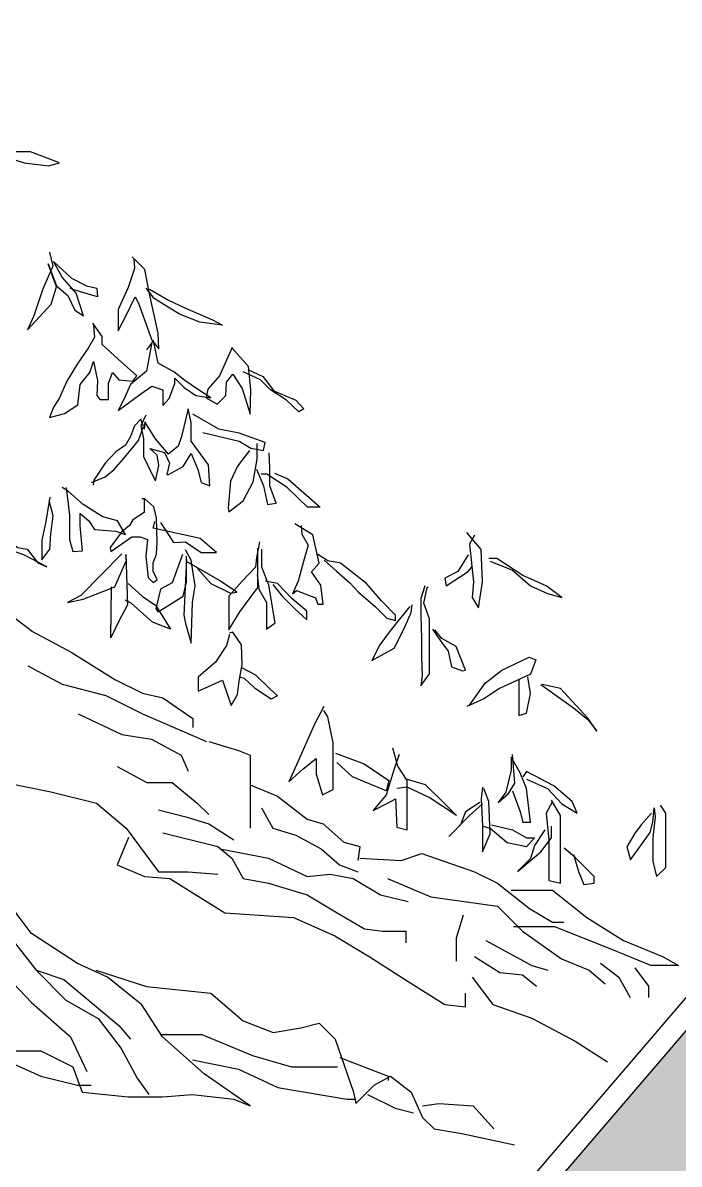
# Model space of a CAD drawing. Header units: millimetres. Extents: x 484 to 2344, y 288 to 1028.
# Drawn here: x 1658.6 to 1811.4, y 491.3 to 756.8 of the extents above; entities that cross this region are included whole.
import ezdxf

# ---------------------------------------------------------------- set-up
doc = ezdxf.new("R2010")
doc.units = ezdxf.units.MM
for name, color, linetype in [('3', 3, 'Continuous'), ('4', 4, 'Continuous'), ('7', 7, 'Continuous'), ('BH', 3, 'Continuous')]:
    doc.layers.add(name, color=color, linetype=linetype)

# ---------------------------------------------------------------- blocks, each defined once
blk = doc.blocks.new('A$C79322C36')
at = {"layer": 'BH'}
h = blk.add_hatch(dxfattribs=at)
h.set_pattern_fill('ESCHER', color=256, scale=50, style=0)
h.set_pattern_definition([(59.99999999999999, (-630.7850322477962, -2196.590799703481), (-59.99999997655987, -1.353315237651032e-08), [55.00000000000001, -5]), (180, (-630.7850322477962, -2196.590799703481), (29.99999999999999, -51.9615242), [55.00000000000001, -5]), (300.0000000000001, (-630.7850322477962, -2196.590799703481), (59.99999997655987, -1.353315237651032e-08), [55.00000000000001, -5]), (59.99999999999999, (-625.7850322477962, -2196.590799703481), (-59.99999997655987, -1.353315237651032e-08), [10, -50]), (300.0000000000001, (-625.7850322477962, -2196.590799703481), (59.99999997655987, -1.353315237651032e-08), [10, -50]), (59.99999999999999, (-633.2850322477962, -2192.26067270348), (-59.99999997655987, -1.353315237651032e-08), [10, -50]), (180, (-633.2850322477962, -2192.26067270348), (29.99999999999999, -51.9615242), [10, -50]), (300.0000000000001, (-633.2850322477962, -2200.920926703481), (59.99999997655987, -1.353315237651032e-08), [10, -50]), (180, (-633.2850322477962, -2200.920926703481), (29.99999999999999, -51.9615242), [10, -50]), (59.99999999999999, (-650.7850322477962, -2196.590799703481), (-59.99999997655987, -1.353315237651032e-08), [10, -50]), (300.0000000000001, (-650.7850322477962, -2196.590799703481), (59.99999997655987, -1.353315237651032e-08), [10, -50]), (59.99999999999999, (-620.7850322477962, -2213.911307753481), (-59.99999997655987, -1.353315237651032e-08), [10, -50]), (180, (-620.7850322477962, -2213.911307753481), (29.99999999999999, -51.9615242), [10, -50]), (300.0000000000001, (-620.7850322477962, -2179.27029165348), (59.99999997655987, -1.353315237651032e-08), [10, -50]), (180, (-620.7850322477962, -2179.27029165348), (29.99999999999999, -51.9615242), [10, -50]), (0, (-620.7850322477962, -2187.930545653481), (-30, 51.9615242), [35, -25]), (0, (-620.7850322477962, -2205.25105375348), (-30, 51.9615242), [35, -25]), (120, (-628.2850322477962, -2183.600418653481), (-59.99999997655987, 1.353317458097081e-08), [34.99999999999998, -24.99999999999999]), (120, (-643.2850322477962, -2192.26067270348), (-59.99999997655987, 1.353317458097081e-08), [34.99999999999998, -24.99999999999999]), (240, (-643.2850322477962, -2200.920926703481), (29.99999997655985, -51.96152421353317), [35, -25]), (240, (-628.2850322477962, -2209.581180753481), (29.99999997655985, -51.96152421353317), [35, -25])])
h.paths.add_polyline_path([(1830.000001668255, 722.4938282499029), (1830.000001668255, 22.49382824990289), (30.00000166825521, 22.49382824990289), (30.00000166825521, 722.4938282499029)])
edge = h.paths.add_edge_path(flags=16)
edge.add_arc((933.2072063310143, -219.8797734527823), 409.8662078151122, 48.69815733620379, 131.3018426637964, ccw=False)
edge.add_line((1203.729489795199, 88.02930802755282), (1503.113610318834, 437.2913687866771))
edge.add_arc((933.2072063310134, -219.8797734527818), 869.8662078151121, 49.0677932279539, 130.932206772046)
edge.add_line((363.3008023431939, 437.2913687866776), (662.6849228668289, 88.02930802755282))
at = {"layer": '3'}
for points in [[(1279.964005936507, 349.6557356458607), (1278.754171472474, 347.5416313538099), (1279.661545708729, 338.7832028763837), (1279.359087629977, 335.1590249515248), (1280.871380172762, 332.7429063349523), (1281.778754409017, 338.7832028763837), (1281.476296330266, 346.3335730506233), (1278.149255314969, 350.2597653000039)], [(1278.451713393722, 345.1255137423368), (1276.032046614681, 341.1993204878568), (1273.007463678137, 339.6892468550486), (1273.309921756889, 337.8771578926194), (1278.451713393722, 341.1993204878568), (1279.359087629977, 342.4073797961432)], [(1283.593505030554, 343.6154391044292), (1288.735296667386, 341.5013358174779), (1292.969711918938, 337.8771578926194), (1296.901671240763, 336.0650689301897), (1300.228712256058, 335.1590249515248), (1296.599213162011, 337.8771578926194), (1291.154963446426, 340.2932765091919), (1285.105795424313, 344.2194687585725), (1283.291046951802, 344.2194687585725)], [(1268.333570661862, 337.8544637497639), (1267.418249331098, 334.9297255594179), (1267.418249331098, 330.9082096682296), (1267.601314027055, 325.6071196252092), (1267.601314027055, 321.2200118371397), (1267.784378723013, 317.0156994949612), (1267.418249331098, 314.6393496524861), (1269.431958837607, 317.3812923969417), (1269.431958837607, 323.9619545815954), (1269.431958837607, 330.1770248693679), (1268.150505965904, 333.8329478585761), (1268.882764749735, 337.4888718528832), (1269.24889414165, 337.6716672987736)], [(1264.855343587689, 333.1017630597144), (1262.109375297349, 329.628635516397), (1260.095663641814, 327.0694892229317), (1257.898887290322, 324.1447510325856), (1256.06824247977, 320.4888270382785), (1261.194051817561, 323.4135662337244), (1263.573890715986, 327.9834704727837), (1265.221472979605, 331.6393934619914), (1265.404537675563, 333.4673559616949)], [(1270.164217621439, 327.8006740217934), (1271.994864581016, 325.0587312773378), (1273.825509391568, 322.6823814348627), (1274.557768175398, 319.0264574405551), (1277.120673918806, 318.1124771958034), (1277.852932702637, 318.2952726416938), (1275.656156351145, 323.7791581306051), (1272.360993972931, 325.6071196252092), (1270.713411709312, 327.6178775708031)], [(1278.754171472474, 310.0917968173335), (1282.383670566522, 315.2260483750001), (1286.315629888346, 318.2461956406164), (1292.667253840185, 321.2663439113321), (1294.17954638297, 320.6623142571889), (1292.969711918938, 317.3401516619515), (1285.710713730842, 314.0179890667141), (1282.081212487769, 311.6018704501416), (1278.149255314969, 309.7897814877119)], [(1290.247587061145, 316.1320923536655), (1290.247587061145, 312.5079144288061), (1290.247587061145, 307.675678200761), (1292.062337682682, 308.2797078549038), (1292.969711918938, 312.8099297584276), (1292.364795761434, 316.7361220078083)], [(1295.389378697978, 314.924033045379), (1302.950837113851, 309.4877671631903), (1306.277878129146, 306.7696332169962), (1308.395086829434, 304.0515002759021), (1306.277878129146, 307.0716485466178), (1299.926254177306, 314.0179890667141), (1295.69183677673, 314.924033045379)], [(1262.42142232572, 298.6152343937133), (1261.211590010713, 295.293070793376), (1259.396839389177, 289.2527752570445), (1256.372256452632, 285.6285973321851), (1260.00175554668, 287.4406862946148), (1261.514048089465, 288.3467312783791), (1261.816506168218, 281.7024050828045), (1264.236172947258, 281.0983754286617), (1264.236172947258, 292.5749378522819), (1262.118964246969, 295.8971004475193), (1260.909129782936, 300.125308026521)], [(1288.432838588635, 297.7091894099485), (1288.432838588635, 294.9910564688544), (1287.223004124602, 289.8568049111873), (1285.40825565209, 287.4406862946148), (1287.827920282105, 289.5547895815662), (1289.34021282489, 291.9709081981387), (1288.735296667386, 298.6152343937133)], [(1288.735296667386, 290.158819235709), (1290.550047288923, 285.3265830076634), (1291.154963446426, 282.910464391091), (1292.969711918938, 282.910464391091), (1292.062337682682, 290.7628488898522), (1290.550047288923, 294.3870268147111), (1288.432838588635, 298.0112047395701)], [(1196.757578297213, 295.8443970472467), (1203.688355894668, 292.1179120488714), (1209.552860346212, 292.1179120488714), (1215.417364797756, 287.3267170509603), (1218.083049811562, 284.6649420521203)], [(1264.236172947258, 292.876953181903), (1268.470588198808, 291.668893873617), (1272.705005599386, 287.4406862946148), (1275.729588535929, 284.4205380238991), (1269.37796458409, 288.6487456029013), (1264.236172947258, 291.0648642194737), (1261.816506168218, 290.7628488898522)], [(1292.062337682682, 292.876953181903), (1296.901671240763, 290.7628488898522), (1300.228712256058, 287.1386719700931), (1303.858213499131, 285.0245676780423), (1302.648379035099, 287.7427016242359), (1298.413961634522, 291.3668785439954), (1292.062337682682, 294.6890411392328), (1291.154963446426, 293.4809828360462)], [(1281.778754409017, 291.0648642194737), (1281.476296330266, 288.3467312783791), (1281.778754409017, 282.004420412426), (1281.778754409017, 275.9641238709946), (1283.593505030554, 280.1923314499968), (1283.291046951802, 287.7427016242359), (1282.081212487769, 290.7628488898522)], [(1281.173838251514, 287.4406862946148), (1277.846797236218, 285.3265830076634), (1276.636962772185, 282.3064347369477), (1273.914837914394, 279.5883017958536), (1278.754171472474, 284.4205380238991), (1281.778754409017, 287.1386719700931)], [(1298.11150355577, 287.7427016242359), (1296.599213162011, 285.0245676780423), (1297.204129319514, 278.6822568120892), (1297.204129319514, 273.8500205840432), (1297.204129319514, 269.3197986805194), (1299.926254177306, 268.7157690263766), (1299.926254177306, 276.8701688547594), (1299.926254177306, 284.4205380238991), (1297.809045477018, 288.044715948758)], [(1321.09833688214, 285.0245676780423), (1318.6786701031, 282.3064347369477), (1317.16637970934, 280.1923314499968), (1315.351629087803, 277.1721831792811), (1316.259003324059, 274.1520349085654), (1320.795878803387, 280.4943457745185), (1321.400794960891, 282.910464391091), (1321.703253039643, 286.2326269863283), (1322.005711118395, 284.1185236993774), (1321.400794960891, 279.286286466232), (1321.400794960891, 273.8500205840432), (1322.308169197147, 270.2258426591848), (1324.425377897435, 272.3399459461357), (1324.425377897435, 279.8903161203752), (1324.425377897435, 285.0245676780423), (1323.215545582428, 286.8366566404716)], [(1230.345195287606, 286.2620070514245), (1233.010880301412, 281.4708120535129), (1238.342248179999, 279.8737470542092), (1244.206752631543, 276.6796170556017), (1248.471847364218, 272.953132057226), (1252.736939947868, 271.3560670579222)], [(1283.895963109306, 282.3064347369477), (1288.735296667386, 281.0983754286617), (1292.062337682682, 279.286286466232), (1293.877088304218, 279.286286466232), (1292.062337682682, 277.1721831792811), (1287.525462203354, 278.078227157946), (1283.593505030554, 281.4003907582828), (1281.778754409017, 282.004420412426)], [(1296.296755083258, 281.0983754286617), (1293.877088304218, 277.4741975038028), (1292.969711918938, 274.4540502381865), (1289.945128982394, 271.4339019674708), (1295.389378697978, 275.9641238709946), (1297.809045477018, 279.286286466232), (1297.809045477018, 282.004420412426)], [(1302.950837113851, 275.3600942168514), (1304.160671577883, 271.4339019674708), (1305.370503892891, 268.4137536967551), (1307.790170671931, 268.7157690263766), (1307.790170671931, 270.2258426591848), (1303.253295192602, 274.7560645627086), (1300.833628413562, 276.8701688547594)], [(1158.610106302998, 272.5017890867007), (1165.036219759931, 266.0850998485689), (1170.391312874691, 258.0642375470793), (1177.88844452477, 248.4392031873322), (1184.314557981703, 246.3003061045551), (1197.166784895567, 235.6058237059692), (1199.844330378434, 232.3974785843534)], [(1177.88844452477, 248.4392031873322), (1184.850067078276, 241.4877889246814), (1192.347198728356, 237.2099957642272), (1197.702293992141, 230.2585815015768), (1201.45085981718, 223.3071682440254), (1204.128407449072, 219.5640991029904)], [(1206.80595293194, 233.4669266231922), (1216.445123117338, 233.4669266231922), (1228.226329689031, 228.6544094433184), (1237.329990777855, 225.9807883411222), (1245.898140621081, 225.9807883411222), (1248.0401791564, 225.9807883411222)], [(1168.249276488397, 228.6544094433184), (1178.959464866943, 223.8418922634451), (1187.527614710169, 221.702995180668), (1190.740671438634, 221.702995180668)], [(1248.575688252974, 228.1196854238992), (1259.821385728093, 223.8418922634451), (1259.821385728093, 222.7724442246063)], [(1255.001799560881, 219.5640991029904), (1261.427913017813, 216.3557539813751), (1265.711987939427, 215.2863059425363)], [(1267.854026474745, 216.8904780007942), (1271.602592299785, 217.4252020202134), (1279.635233046438, 216.8904780007942), (1284.454817064625, 211.5432368015013)]]:
    blk.add_lwpolyline(points, dxfattribs=at)
at = {"layer": '4'}
for points in [[(1200.621183580364, 414.0415849448627), (1200.804246127297, 411.6652351023877), (1199.339730708661, 407.2781273143182), (1196.959889661211, 402.1598337222881), (1196.959889661211, 397.2243375863477), (1198.973601316746, 401.0630570265457), (1200.987310823255, 405.084572917734), (1201.719569607086, 403.6222033200111), (1204.831669438367, 395.030783189763), (1206.479249552962, 393.0200252441691), (1206.296184857003, 396.6759482333769), (1204.282475350494, 405.8157577165953), (1203.184087174748, 411.4824386513974), (1200.255054188449, 414.4071778468433)], [(1204.282475350494, 406.9125344123377), (1208.676025904454, 404.3533881188723), (1212.520382370541, 402.5254266242687), (1218.927644580036, 399.783483879813), (1221.307485627486, 398.5039107330804), (1215.998611593737, 399.2350955319416), (1211.238929498837, 401.0630570265457), (1205.38086352624, 404.7189800157535), (1203.550216566663, 407.0953308633279)], [(1204.837110769707, 394.600556355791), (1203.555657898003, 387.8370987252465), (1199.894363978849, 384.7295630788103), (1198.246783864254, 381.0736400896026), (1196.965330992551, 378.6972892420281), (1202.274205026299, 382.5360086822261), (1204.837110769707, 384.3639711819296), (1207.40001436409, 383.4499899320776), (1207.40001436409, 379.7940669428699), (1208.864531931751, 381.4392319864837), (1210.145984803456, 384.9123595298006), (1210.145984803456, 386.1919326765333), (1212.342759005923, 383.9983782799491), (1215.088729445289, 382.170416785345), (1218.56695651946, 381.622028437474), (1215.454856688179, 383.6327863830679), (1212.525823701881, 385.6435443286623), (1209.962920107498, 387.6543022742562), (1206.301626188343, 389.6650602198506), (1205.203238012597, 394.9661492577716), (1203.555657898003, 392.7725948611869)], [(1223.509701161293, 393.3209832090583), (1220.580668174995, 386.7403210244047), (1217.834697735629, 383.6327863830679), (1217.468568343714, 381.622028437474), (1220.031474087122, 380.159658839751), (1222.045183593631, 382.170416785345), (1222.22824828959, 385.2779514266817), (1223.692765857251, 387.1059139263853), (1225.889542208743, 383.8155828340582), (1227.720187019296, 377.783308997276), (1227.903251715254, 383.4499899320776), (1227.354057627381, 388.9338754209889), (1223.509701161293, 393.1381877631675)], [(1227.170992931422, 388.2026906221276), (1230.64922215462, 386.5575245734144), (1233.212125749002, 383.2671934810878), (1238.337935086793, 381.0736400896026), (1240.16858204637, 379.0628821440087), (1239.070193870624, 378.3316973451469), (1236.141160884325, 381.0736400896026), (1232.479866965172, 383.4499899320776), (1230.100028066746, 385.8263407796526), (1226.072604755676, 387.6543022742562)], [(1203.427868274473, 377.5628112619729), (1202.29360642414, 375.108846626752), (1202.860736274793, 372.0885827695874), (1202.860736274793, 367.9357204685361), (1204.940216691907, 363.782857162385), (1205.696391975138, 362.2727252338027), (1206.452567258368, 365.8592883129108), (1206.074478542239, 368.3132529481318), (1204.373086841253, 369.823384876714), (1207.775872392251, 368.8795521700754), (1208.910134242584, 366.4255885399539), (1208.34300439193, 363.782857162385), (1208.721090959032, 363.782857162385), (1212.123878659055, 365.6705225756627), (1214.014315792617, 368.6907864328273), (1215.526664210052, 364.9154566113716), (1216.282839493282, 361.8951927542071), (1218.362319910395, 361.1401267899155), (1217.984233343293, 366.0480550552584), (1214.014315792617, 371.5222835476438), (1214.014315792617, 375.8639125910431), (1213.258140509387, 379.0729431905552), (1211.745789942926, 372.6548819915311), (1210.989614659697, 370.3896840986577), (1208.721090959032, 368.5020196904793), (1205.696391975138, 372.0885827695874), (1203.238824990921, 376.0526793333906), (1203.049779558345, 374.3537806624608)], [(1216.736309559883, 373.5789966550974), (1225.157283424913, 371.568238709503), (1227.903251715254, 369.9230726607898), (1230.832286850577, 369.3746843129188), (1231.198416242492, 371.2026458075229), (1225.157283424913, 373.3962002041071), (1220.397603479038, 374.3101814539586), (1214.356470661458, 377.783308997276)], [(1190.761940339215, 361.8951927542071), (1193.97568260666, 363.2165579404414), (1196.055163023774, 364.9154566113716), (1198.134643440888, 367.3694202414931), (1201.726474424461, 371.7110502899918), (1202.860736274793, 374.9200798844045), (1202.29360642414, 376.6189785553343), (1200.78125585768, 375.108846626752), (1199.836037290899, 372.6548819915311), (1198.701775440566, 370.5784508410052), (1196.433251739902, 369.0683189124229), (1193.97568260666, 366.4255885399539), (1191.329070189868, 362.4614919761502), (1191.140026906317, 361.3288935322635)], [(1227.537122323338, 369.3746843129188), (1224.791154032997, 365.7187613237111), (1223.143571769378, 362.2456337803937), (1222.594377681505, 356.0305634926212), (1222.777442377463, 355.1165822427697), (1226.072604755676, 357.6757295413345), (1228.452445803126, 362.0628373294035), (1229.367769282915, 367.3639263673244), (1229.367769282915, 371.0198503616321)], [(1229.184704586957, 364.9875765248494), (1230.832286850577, 361.1488560795519), (1231.74760818134, 356.7617482914825), (1233.761319836874, 357.1273401883636), (1232.296802269213, 361.1488560795519), (1232.296802269213, 365.3531684217305), (1232.113737573256, 368.8262959650474)], [(1233.39519044496, 364.0735952749978), (1236.507288127215, 362.7940221282652), (1240.16858204637, 359.5036910359381), (1244.012938512456, 356.2133599436115), (1241.083905526159, 356.2133599436115), (1236.324225580283, 360.7832641826708), (1231.564543485383, 363.8907988240076), (1230.283092762704, 363.8907988240076)], [(1203.049779558345, 358.1198629327509), (1203.049779558345, 354.9108323332389), (1200.403169290577, 353.2119336623091), (1199.646994007348, 351.8905684760743), (1197.756556873785, 350.3804365474921), (1195.109944456993, 346.7938734683839), (1195.298987740543, 345.8500407617453), (1200.214123858001, 349.2478381036053), (1202.104560991564, 349.2478381036053), (1203.805954841575, 348.6815388816617), (1203.427868274473, 344.7174423178585), (1203.994998125127, 339.8095130474162), (1205.129259975458, 338.676914603529), (1206.074478542239, 339.2432138254726), (1205.129259975458, 341.3196449759985), (1205.129259975458, 343.2073103892762), (1205.885435258689, 345.2837415398017), (1206.074478542239, 348.1152386546187), (1205.885435258689, 353.5894671470041), (1205.318305408035, 356.2321975194736), (1203.238824990921, 358.1198629327509), (1202.482649707691, 358.1198629327509)], [(1059.741423172809, 352.8063820224152), (1072.536707370833, 349.6122520238073), (1081.066894687158, 350.6769620233435), (1102.925502774464, 345.885767025432), (1113.055101958683, 344.8210570258962), (1134.913710045988, 341.0945720275208), (1145.043309230207, 336.8357320293771), (1155.706044987382, 334.1739570305376), (1170.100738904275, 332.5768920312339), (1177.031516501732, 327.2533420335544), (1186.094842540038, 322.4621470356433), (1196.224441724256, 316.073887038428), (1202.622082748756, 312.8797570398206), (1207.420314054387, 311.8150470402848), (1214.351091651843, 307.0238520423732), (1214.351091651843, 304.8944320433015)], [(1206.830653825469, 352.6456344403655), (1209.855352809364, 347.9264729173706), (1212.691008509708, 348.1152386546187), (1216.282839493282, 345.6612750244972), (1219.874670476855, 345.6612750244972), (1216.09379620973, 348.8703046189098), (1205.129259975458, 351.3242692541312), (1205.507348691586, 352.834401182713)], [(1211.949667946161, 345.1663107332793), (1209.569829047736, 338.5856485486256), (1206.82385860837, 337.1232789509027), (1205.725470432624, 332.5533747118429), (1206.274664520497, 331.8221899129817), (1212.132732642119, 335.4781139072888), (1212.864991425949, 338.7684449996159), (1212.864991425949, 344.0695340375369), (1212.315797338077, 331.0910051141204), (1212.681926729992, 329.0802471685261), (1213.963379601696, 324.5103429294663), (1214.329508993611, 334.0157443095663), (1214.878703081485, 337.8544637497639), (1213.963379601696, 343.8867375865466), (1212.681926729992, 346.2630884341211)], [(1215.427897169357, 341.8759796409527), (1218.539994851613, 338.4028520976353), (1223.116610101531, 336.2092987061505), (1224.581127669193, 336.3920941520414), (1220.553706507148, 339.134036896497), (1212.864991425949, 343.5211456896654), (1212.864991425949, 344.8007188363986)], [(1168.501329185407, 319.2680170370359), (1169.567602331319, 307.0238520423732), (1170.633875477231, 293.1826220484072), (1170.633875477231, 292.1179120488714), (1181.296611234407, 289.9884920497998), (1191.959346991582, 287.3267170509603), (1198.890124589037, 281.4708120535129), (1206.354040908474, 271.3560670579222), (1213.284818505931, 271.3560670579222), (1220.215596103388, 270.8237120581543)], [(1187.694252258907, 308.0885620419094), (1197.823851443125, 303.2973670439978), (1204.754629040581, 302.232657044462), (1211.685408787062, 298.5061720460867), (1213.284818505931, 294.7796870477109)], [(1218.083049811562, 301.7003020446941), (1225.013827409019, 299.5708820456225), (1227.679512422825, 298.5061720460867), (1227.679512422825, 292.1179120488714), (1227.679512422825, 286.2620070514245), (1227.679512422825, 281.4708120535129)], [(1227.679512422825, 291.5855570491035), (1234.077153447324, 288.923782050264), (1241.00793104478, 283.6002320525845), (1244.739889204499, 282.5355220530487), (1249.53812051013, 278.2766820549055), (1253.270076520825, 277.2119720553696), (1252.736939947868, 274.0178420567622)], [(1206.354040908474, 285.7296520516561), (1212.751681932975, 284.1325870523528), (1218.083049811562, 282.5355220530487), (1223.947554263106, 278.8090370546734)], [(1199.423261161994, 279.3413920544413), (1196.757578297213, 272.953132057226), (1203.155219321712, 270.2913570583864), (1209.019723773255, 269.7590020586185), (1221.815007971281, 261.7736770620995), (1237.809111607043, 260.7089670625637), (1247.40557206928, 256.4501270644205), (1255.402624961675, 251.6589320665089), (1264.46595099998, 245.803027069062), (1272.996138316304, 240.4794770713825), (1277.794369621936, 239.9471220716146), (1277.794369621936, 243.141252070222)], [(1207.420314054387, 280.4061020539771), (1220.215596103388, 277.2119720553696), (1223.41441769015, 274.5501970565297), (1226.080100554931, 269.7590020586185), (1231.944607155499, 268.6942920590827), (1241.00793104478, 266.0325170602432), (1247.938710791262, 261.7736770620995), (1254.336351815762, 258.0471920637242), (1258.601444399412, 257.5148370639563), (1263.932812277999, 257.5148370639563), (1263.932812277999, 254.8530620651168)], [(1220.748732676344, 276.6796170556017), (1231.944607155499, 274.5501970565297), (1241.00793104478, 270.2913570583864), (1246.339298923368, 270.8237120581543), (1251.670666801956, 269.7590020586185), (1258.068307826456, 266.0325170602432), (1264.46595099998, 264.435452060939)], [(1253.270076520825, 274.5501970565297), (1262.866539132086, 274.0178420567622), (1267.664770437717, 275.6149070560655), (1279.926915913761, 271.3560670579222), (1285.258283792349, 268.6942920590827), (1292.722200111786, 262.8383870616353), (1298.053567990373, 259.6442570630279), (1300.719250855154, 259.6442570630279)], [(1288.457105379111, 267.097227059779), (1298.053567990373, 267.097227059779), (1306.050618733741, 260.7089670625637), (1314.580808199092, 255.3854170648847), (1323.644134237398, 251.6589320665089), (1327.376090248092, 249.5295120674373), (1320.978449223592, 249.5295120674373), (1311.915123185286, 253.2559970658126), (1298.586704563329, 258.5795470634921), (1288.990241952068, 258.5795470634921)], [(1277.26123304898, 261.2413220623316), (1275.661823330111, 255.9177720646526), (1275.661823330111, 250.5942220669731)], [(1282.592600927567, 255.3854170648847), (1293.255336684742, 249.5295120674373), (1296.987294844461, 248.4648020679015)], [(1279.926915913761, 251.6589320665089), (1285.79142251433, 247.9324470681336), (1291.122790392918, 247.4000920683657), (1294.321609830655, 244.7383170695261)], [(1309.249440320504, 250.0618670672052), (1313.514535053179, 246.8677370685978), (1316.18021791796, 242.0765420706862)], [(1317.246491063873, 248.9971570676694), (1320.445312650636, 244.7383170695261), (1320.445312650636, 242.0765420706862)], [(1279.393779340805, 246.8677370685978), (1284.192010646436, 240.4794770713825), (1293.255336684742, 237.285347072775), (1303.38493586896, 231.9617970750955), (1310.848850039373, 227.1706020771844)]]:
    blk.add_lwpolyline(points, dxfattribs=at)
at = {"layer": '7'}
for points in [[(662.6849228668289, 88.02930802755282, -0.3768899368627247), (1203.729489795199, 88.02930802755282), (1503.113610318834, 437.2913687866771, 0.3732105203369475), (363.3008023431939, 437.2913687866771)], [(663.2072063310143, 95.10271873827924, -0.3699396874964852), (1203.207206331013, 95.10271873827924), (1496.072707813716, 436.7601466412671, 0.3699396874964852), (370.3417048483116, 436.7601466412671)]]:
    blk.add_lwpolyline(points, format="xyb", close=True, dxfattribs=at)
for points in [[(1164.857831342408, 437.9232478988115), (1167.969929024663, 436.4608783010885), (1169.983640680198, 437.9232478988115), (1175.109450017989, 436.2780818500983), (1180.784453443654, 435.546897051237), (1183.347357038036, 436.2780818500983), (1176.573965436626, 438.8372281435636), (1171.265091402876, 438.8372281435636), (1163.393313774745, 438.8372281435636)], [(1181.033267559964, 415.5039545425857), (1181.765526343795, 412.2136234502586), (1179.38568744537, 406.7297379613474), (1177.371975789835, 400.6974641245652), (1175.907458222173, 397.4071330322381), (1181.39939695188, 403.4394068690208), (1182.680849823584, 407.4609227602091), (1180.667138168049, 412.7620117981301)], [(1180.667138168049, 412.7620117981301), (1182.680849823584, 407.6437192111994), (1185.243753417966, 405.4501648146147), (1186.891335681586, 401.9770372712978), (1188.905047337121, 400.6974641245652), (1187.257465073502, 405.9985531624861), (1183.962302695288, 409.6544771567933), (1181.948591039753, 413.3104011511009), (1186.159076897755, 409.471680705803), (1189.637306120952, 407.6437192111994), (1192.017145019377, 407.0953308633279), (1192.200209715334, 405.084572917734), (1186.708270985629, 406.7297379613474), (1185.79294750584, 407.0953308633279)], [(1191.290327566886, 398.4392768010885), (1191.473392262844, 395.6973340566328), (1190.008874695182, 393.1381877631675), (1187.445971100798, 389.4822637688603), (1185.066130053348, 385.460747877672), (1183.235485242796, 381.4392319864837), (1181.954032371093, 379.4284740408893), (1181.038708891304, 377.0521241984143), (1184.516935965476, 377.9661044431664), (1187.629035796757, 379.9768623887608), (1188.17822988463, 384.7295630788103), (1190.375004087097, 387.4715058232659), (1191.290327566886, 390.0306521167313), (1192.205651046675, 385.6435443286623), (1192.022586350717, 382.170416785345), (1192.754845134548, 381.2564355354934), (1194.768554641058, 381.2564355354934), (1194.768554641058, 384.9123595298006), (1195.683878120846, 387.4715058232659), (1197.148395688508, 385.8263407796526), (1200.443558066721, 385.460747877672), (1201.35888154651, 386.7403210244047), (1196.965330992551, 390.5790404646027), (1193.304039222421, 394.0521680079196), (1193.304039222421, 395.8801305076231), (1191.107262870928, 398.9876651489599)], [(1181.120711387851, 358.497395412347), (1180.17549282107, 352.834401182713), (1179.230274254289, 348.4927721393142), (1179.230274254289, 343.9623763535674), (1181.120711387851, 346.4163409887883), (1181.309754671402, 350.0029040678965), (1181.876886671082, 354.1557663689478), (1180.9316681043, 357.7423294480559)], [(1184.901585654976, 360.7625933052204), (1185.657760938206, 354.3445331112953), (1185.657760938206, 348.6815388816617), (1186.41393407241, 345.8500407617453), (1188.6824599221, 346.0388075040928), (1188.115327922422, 351.8905684760743), (1188.115327922422, 354.7220655908914), (1190.194808339535, 353.023167925061), (1191.518115622444, 350.9467367745351), (1196.433251739902, 350.5692032898401), (1198.701775440566, 349.8141373255485), (1196.811338307004, 353.023167925061), (1193.408550606981, 353.9669996266002), (1188.871503205652, 356.7984977465167), (1185.468715505629, 359.8187616036812), (1183.956367088194, 360.7625933052204)], [(1239.59242629065, 351.9297693689232), (1239.775490986609, 349.9190114233293), (1241.24000855427, 347.3598651298639), (1240.141620378524, 343.5211456896654), (1238.86016750682, 338.9512414506062), (1237.578714635116, 336.0265022551603), (1238.494038114904, 336.757687054022), (1242.887588668864, 335.1125210053083), (1243.436782756738, 333.6501514075858), (1244.718235628441, 333.6501514075858), (1244.169041540568, 338.0372602007542), (1241.972265189076, 341.144794842091), (1243.802912148652, 343.1555527876849), (1242.338394580991, 349.736214972339), (1238.127908722989, 352.2953622709038)], [(1170.534263869707, 349.4366048459528), (1173.558962853602, 346.7938734683839), (1175.827486554266, 346.4163409887883), (1178.285055687507, 343.2073103892762), (1180.364536104621, 342.2634776826371), (1175.071313420061, 345.0949747974541), (1170.534263869707, 346.6051067260364)], [(1229.890001702942, 348.0910499287252), (1229.157742919111, 344.435125934418), (1228.974678223153, 342.2415725429332), (1225.862580540897, 338.9512414506062), (1222.750480709616, 335.4781139072888), (1222.750480709616, 331.6393934619914), (1222.750480709616, 327.6178775708031), (1225.313386453025, 331.8221899129817), (1228.791613527195, 336.5748906030317), (1229.523872311027, 337.4888718528832), (1229.523872311027, 345.1663107332793), (1229.523872311027, 346.6286803310022)], [(1197.853692804492, 345.3491071842695), (1188.334332912741, 335.6609093531797), (1185.22223308146, 334.0157443095663), (1188.883527000615, 334.7469291084276), (1196.206110540873, 337.6716672987736), (1198.952080980238, 343.8867375865466), (1198.769016284281, 345.1663107332793), (1199.135145676197, 333.4673559616949), (1197.121434020662, 329.628635516397), (1195.290787061084, 325.7899160761995), (1195.473851757042, 337.6716672987736)], [(1229.340807615068, 340.4136100432293), (1229.706937006984, 337.1232789509027), (1231.537581817536, 334.0157443095663), (1231.537581817536, 327.8006740217934), (1233.55129347307, 329.2630436195163), (1232.086775905409, 338.0372602007542), (1230.439195790816, 342.2415725429332), (1230.439195790816, 346.4458838800119)], [(1244.9013003244, 343.8867375865466), (1247.830333310698, 341.3275912930812), (1250.942433141979, 338.5856485486256), (1252.956142648489, 336.3920941520414), (1256.8005012636, 333.1017630597144), (1259.546469553941, 330.3598203152587), (1261.560181209476, 329.8114319673873), (1261.560181209476, 331.0910051141204), (1258.265016682237, 334.381336206447), (1254.786789608066, 338.4028520976353), (1248.745656790486, 343.1555527876849), (1245.816623804188, 343.7039411355563), (1243.436782756738, 345.1663107332793)], [(1199.318210372154, 338.4028520976353), (1202.613372750367, 335.4781139072888), (1205.725470432624, 333.2845595107046), (1209.20369965582, 327.8006740217934), (1204.993213797818, 329.4458400705066), (1200.05046700696, 333.8329478585761), (1198.585951588323, 334.5641326574373)], [(1233.002099385198, 338.2200566517445), (1235.198875736691, 335.4781139072888), (1238.127908722989, 332.5533747118429), (1240.873879162355, 329.9942284183776), (1240.873879162355, 332.004986363972), (1237.395649939158, 334.9297255594179), (1234.100487560944, 338.4028520976353), (1231.171454574645, 338.9512414506062)], [(1222.933545405574, 326.5211008750607), (1222.201286621743, 323.9619545815954), (1219.63838302736, 320.1232351413973), (1215.61095971629, 316.65010759808), (1215.61095971629, 314.0909613046147), (1215.61095971629, 313.3597765057534), (1221.285963141954, 315.9189227992188), (1222.567416013659, 312.0802033590207), (1223.299674797489, 310.0694454134268), (1224.764192365151, 312.6285917068922), (1225.130321757066, 315.7361263482285), (1225.862580540897, 319.5748457884265), (1225.679515844939, 324.1447510325856), (1223.665804189404, 327.0694892229317), (1222.933545405574, 326.8866937770413)], [(1175.965243355819, 319.2680170370359), (1183.962296248213, 315.0091770388922), (1194.091893283407, 312.3474020400527), (1202.622082748756, 308.0885620419094), (1217.549913238606, 301.7003020446941)], [(1225.679515844939, 318.8436619946647), (1228.974678223153, 317.1984959459514), (1232.269840601368, 313.9081648536244), (1234.100487560944, 312.2629988049116), (1232.635969993283, 311.5318140060499), (1228.974678223153, 313.9081648536244), (1226.411772479745, 316.2845146960994), (1225.130321757066, 316.65010759808)], [(1244.878838714936, 309.7897814877119), (1242.761632163672, 305.8635892383313), (1238.527214763096, 296.1991157771404), (1236.712464141559, 292.2729235277598), (1240.039507305881, 295.293070793376), (1243.064090242424, 297.7091894099485), (1243.064090242424, 294.0850124901895), (1244.576380636184, 289.2527752570445), (1246.996047415224, 290.4608345653305), (1246.996047415224, 296.1991157771404), (1246.996047415224, 301.3333673348075), (1245.786215100216, 307.3736628711395), (1244.878838714936, 308.883737509047)], [(1247.600963572728, 298.917248718235), (1254.255047752345, 296.5011301016625), (1260.00175554668, 292.5749378522819), (1259.396839389177, 290.158819235709), (1251.532922894552, 293.4809828360462), (1247.903423800504, 296.8031454312836)], [(1139.8672771778, 284.2657205292248), (1151.11297465292, 274.6406861694772), (1161.823163031465, 259.6684096053373), (1165.571728856505, 252.7169963477863), (1176.817426331623, 240.9530649052622), (1185.921087420447, 232.932202603773), (1189.669653245488, 224.9113403022834)], [(1144.151352099414, 242.5572369635202), (1143.615843002841, 229.7238574821572), (1149.506447363199, 221.702995180668), (1162.358672128038, 226.5155123605414), (1171.997842313436, 229.7238574821572), (1178.959464866943, 229.7238574821572), (1186.456596517021, 225.9807883411222), (1188.598632903315, 220.0988231224096), (1199.30882128186, 219.0293750835713), (1207.341462028513, 219.0293750835713), (1214.303084582019, 219.5640991029904), (1223.942254767417, 218.4946510641516), (1227.690820592457, 216.8904780007942), (1216.980632213912, 224.3766162828642), (1207.341462028513, 232.932202603773), (1202.521878010327, 240.418340885843), (1194.489237263674, 246.8350301239748), (1187.527614710169, 250.0433752455901), (1176.817426331623, 256.994789508241), (1166.642747049651, 270.3628930090231), (1160.216635741745, 279.453203349351)], [(1259.667719694349, 269.7590020586185), (1269.797318878567, 265.5001620604748), (1285.258283792349, 263.3707420614032), (1291.122790392918, 257.5148370639563), (1300.186114282198, 251.126577066741), (1306.583755306698, 248.4648020679015), (1310.315713466417, 245.2706720692941)], [(1191.811689631782, 248.4392031873322), (1203.592896203474, 244.6961340462972), (1218.587161652657, 243.0919609829393), (1226.084293302736, 236.6752717448076), (1233.045913707218, 234.0016506426114), (1239.472027164149, 235.0710986814502), (1243.756102085763, 236.1405477253884), (1247.504667910802, 232.3974785843534), (1251.78874498144, 220.0988231224096), (1252.324254078014, 217.4252020202134), (1256.608328999627, 221.702995180668), (1260.356894824667, 223.8418922634451), (1265.176478842853, 220.0988231224096), (1267.854026474745, 214.2168579036975), (1270.531574106638, 211.5432368015013), (1276.957685414545, 210.4737887626625), (1289.274403231836, 207.8001676604663)], [(1214.303084582019, 227.5849614044796), (1225.013272960565, 225.446064321703), (1234.116934049389, 221.1682711612484), (1250.182215542694, 218.4946510641516), (1252.324254078014, 218.4946510641516)]]:
    blk.add_lwpolyline(points, dxfattribs=at)

msp = doc.modelspace()

# ---------------------------------------------------------------- block references
msp.add_blockref('A$C79322C36', (483.8424033859219, 287.924895416126))

doc.saveas('drawing.dxf')
